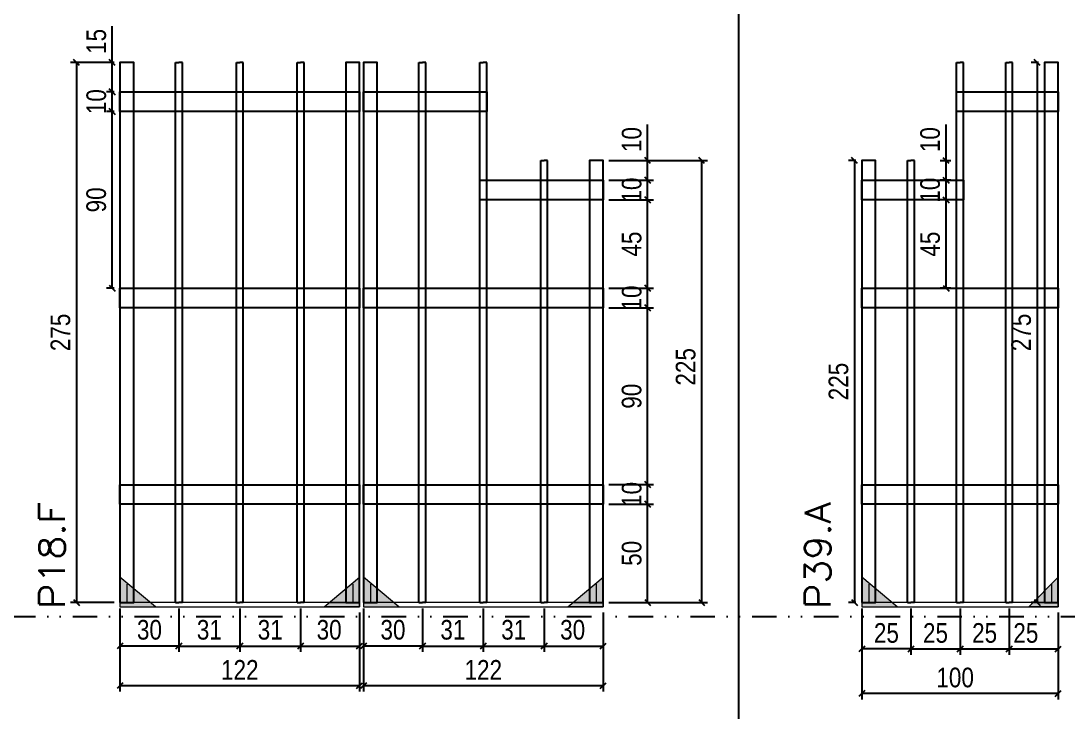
# Model space of a CAD drawing. Extents: x 14400 to 27878, y -21631 to 6985.
# Drawn here: x 17978 to 18511, y -14449 to -14097 of the extents above; entities that cross this region are included whole.
import ezdxf

# ---------------------------------------------------------------- set-up
doc = ezdxf.new("R2010")
doc.units = 0
doc.linetypes.add('DIVIDE2', pattern=[0.625, 0.25, -0.125, 0, -0.125, 0, -0.125])
doc.linetypes.add('HIDDEN', pattern=[0.375, 0.25, -0.125])
for name, color, linetype in [('COTA', 241, 'Continuous'), ('Nível', 160, 'Continuous'), ('SARR_2.2x10', 60, 'Continuous'), ('SARR_3.5x7', 81, 'Continuous'), ('SARR_7x7', 40, 'Continuous')]:
    doc.layers.add(name, color=color, linetype=linetype)
for name, color, linetype, lineweight in [('Madeira', 126, 'Continuous', 18), ('Sarr 2.2x7', 40, 'Continuous', 9), ('Texto Seção', 7, 'Continuous', 15)]:
    doc.layers.add(name, color=color, linetype=linetype, lineweight=lineweight)
doc.styles.add('COTA TECNICA', font='techl___.ttf', dxfattribs={"height": 10})
doc.styles.add('REGUA-120', font='ROMANS.shx', dxfattribs={"height": 15})
doc.dimstyles.new('PAINEL', dxfattribs={"dimtxt": 10, "dimasz": 3, "dimexe": 3, "dimexo": 3, "dimgap": 3, "dimtad": 1, "dimdec": 1, "dimzin": 12, "dimdsep": 46, "dimtxsty": 'COTA TECNICA', "dimblk1": 'OBLIQUE', "dimblk2": 'OBLIQUE', "dimsah": 1, "dimcen": 0.9, "dimclrd": 4, "dimclre": 4, "dimclrt": 240, "dimadec": 1, "dimazin": 3, "dimtfac": 1, "dimtdec": 1, "dimtmove": 0, "dimatfit": 3, "dimfxl": 1, "dimtolj": 1, "dimtzin": 12, "dimarcsym": 0})

# ---------------------------------------------------------------- blocks, each defined once
blk = doc.blocks.new('_Oblique')
at = {"color": 0, "linetype": 'ByBlock', "lineweight": -2}
blk.add_line((-0.5, -0.5), (0.5, 0.5), dxfattribs=at)
blk = doc.blocks.new('*D3031')
at = {"layer": 'COTA', "color": 4, "lineweight": -2, "transparency": 16777216}
for p, q in [((18152.48, -14411.34), (18152.48, -14438.52)), ((18274.48, -14411.34), (18274.48, -14438.52)), ((18274.48, -14435.52), (18152.48, -14435.52))]:
    blk.add_line(p, q, dxfattribs=at)
at = {"layer": 'Defpoints', "color": 0, "transparency": 16777216}
for p in [(18152.48, -14408.34), (18274.48, -14408.34), (18152.48, -14435.52)]:
    blk.add_point(p, dxfattribs=at)
at = {"layer": 'COTA', "color": 4, "lineweight": -2, "transparency": 16777216, "xscale": 3, "yscale": 3, "zscale": 3, "rotation": 180}
blk.add_blockref('_Oblique', (18152.48, -14435.52), dxfattribs=at)
at = {"layer": 'COTA', "color": 4, "lineweight": -2, "transparency": 16777216, "xscale": 3, "yscale": 3, "zscale": 3}
blk.add_blockref('_Oblique', (18274.48, -14435.52), dxfattribs=at)
at = {"layer": 'COTA', "color": 240, "transparency": 16777216, "insert": (18213.48, -14427.46), "char_height": 10, "attachment_point": 5, "style": 'COTA TECNICA'}
blk.add_mtext('\\A1;122', dxfattribs=at)
blk = doc.blocks.new('*D3032')
at = {"layer": 'COTA', "color": 4, "lineweight": -2, "transparency": 16777216}
for p, q in [((18152.48, -14396.14), (18152.48, -14418.34)), ((18182.48, -14396.14), (18182.48, -14418.34)), ((18182.48, -14415.34), (18152.48, -14415.34))]:
    blk.add_line(p, q, dxfattribs=at)
at = {"layer": 'Defpoints', "color": 0, "transparency": 16777216}
for p in [(18152.48, -14393.14), (18182.48, -14393.14), (18152.48, -14415.34)]:
    blk.add_point(p, dxfattribs=at)
at = {"layer": 'COTA', "color": 4, "lineweight": -2, "transparency": 16777216, "xscale": 3, "yscale": 3, "zscale": 3, "rotation": 180}
blk.add_blockref('_Oblique', (18152.48, -14415.34), dxfattribs=at)
at = {"layer": 'COTA', "color": 4, "lineweight": -2, "transparency": 16777216, "xscale": 3, "yscale": 3, "zscale": 3}
blk.add_blockref('_Oblique', (18182.48, -14415.34), dxfattribs=at)
at = {"layer": 'COTA', "color": 240, "transparency": 16777216, "insert": (18167.48, -14407.12), "char_height": 10, "attachment_point": 5, "style": 'COTA TECNICA'}
blk.add_mtext('\\A1;30', dxfattribs=at)
blk = doc.blocks.new('*D3033')
at = {"layer": 'COTA', "color": 4, "lineweight": -2, "transparency": 16777216}
for p, q in [((18244.48, -14396.14), (18244.48, -14418.34)), ((18274.48, -14398.34), (18274.48, -14418.34)), ((18244.48, -14415.34), (18274.48, -14415.34))]:
    blk.add_line(p, q, dxfattribs=at)
at = {"layer": 'Defpoints', "color": 0, "transparency": 16777216}
for p in [(18244.48, -14393.14), (18274.48, -14395.34), (18274.48, -14415.34)]:
    blk.add_point(p, dxfattribs=at)
at = {"layer": 'COTA', "color": 4, "lineweight": -2, "transparency": 16777216, "xscale": 3, "yscale": 3, "zscale": 3, "rotation": 180}
blk.add_blockref('_Oblique', (18244.48, -14415.34), dxfattribs=at)
at = {"layer": 'COTA', "color": 4, "lineweight": -2, "transparency": 16777216, "xscale": 3, "yscale": 3, "zscale": 3}
blk.add_blockref('_Oblique', (18274.48, -14415.34), dxfattribs=at)
at = {"layer": 'COTA', "color": 240, "transparency": 16777216, "insert": (18258.98, -14407.12), "char_height": 10, "attachment_point": 5, "style": 'COTA TECNICA'}
blk.add_mtext('\\A1;30', dxfattribs=at)
blk = doc.blocks.new('*D3034')
at = {"layer": 'COTA', "color": 4, "lineweight": -2, "transparency": 16777216}
for p, q in [((18182.48, -14396.14), (18182.48, -14418.34)), ((18213.48, -14396.14), (18213.48, -14418.34)), ((18182.48, -14415.34), (18213.48, -14415.34))]:
    blk.add_line(p, q, dxfattribs=at)
at = {"layer": 'Defpoints', "color": 0, "transparency": 16777216}
for p in [(18182.48, -14393.14), (18213.48, -14393.14), (18213.48, -14415.34)]:
    blk.add_point(p, dxfattribs=at)
at = {"layer": 'COTA', "color": 4, "lineweight": -2, "transparency": 16777216, "xscale": 3, "yscale": 3, "zscale": 3, "rotation": 180}
blk.add_blockref('_Oblique', (18182.48, -14415.34), dxfattribs=at)
at = {"layer": 'COTA', "color": 4, "lineweight": -2, "transparency": 16777216, "xscale": 3, "yscale": 3, "zscale": 3}
blk.add_blockref('_Oblique', (18213.48, -14415.34), dxfattribs=at)
at = {"layer": 'COTA', "color": 240, "transparency": 16777216, "insert": (18197.98, -14407.12), "char_height": 10, "attachment_point": 5, "style": 'COTA TECNICA'}
blk.add_mtext('\\A1;31', dxfattribs=at)
blk = doc.blocks.new('*D3035')
at = {"layer": 'COTA', "color": 4, "lineweight": -2, "transparency": 16777216}
for p, q in [((18277.48, -14343.14), (18300.18, -14343.14)), ((18297.18, -14393.14), (18297.18, -14343.14)), ((18277.48, -14393.14), (18300.18, -14393.14))]:
    blk.add_line(p, q, dxfattribs=at)
at = {"layer": 'Defpoints', "color": 0, "transparency": 16777216}
for p in [(18274.48, -14343.14), (18297.18, -14343.14), (18274.48, -14393.14)]:
    blk.add_point(p, dxfattribs=at)
at = {"layer": 'COTA', "color": 4, "lineweight": -2, "transparency": 16777216, "xscale": 3, "yscale": 3, "zscale": 3}
for p, rotation in [((18297.18, -14343.14), 90), ((18297.18, -14393.14), 270)]:
    blk.add_blockref('_Oblique', p, dxfattribs=dict(at, rotation=rotation))
at = {"layer": 'COTA', "color": 240, "transparency": 16777216, "insert": (18289.07, -14368.14), "char_height": 10, "attachment_point": 5, "rotation": 90, "style": 'COTA TECNICA'}
blk.add_mtext('\\A1;50', dxfattribs=at)
blk = doc.blocks.new('*D3036')
at = {"layer": 'COTA', "color": 4, "lineweight": -2, "transparency": 16777216}
for p, q in [((18213.48, -14396.14), (18213.48, -14418.34)), ((18244.48, -14396.14), (18244.48, -14418.34)), ((18213.48, -14415.34), (18244.48, -14415.34))]:
    blk.add_line(p, q, dxfattribs=at)
at = {"layer": 'Defpoints', "color": 0, "transparency": 16777216}
for p in [(18213.48, -14393.14), (18244.48, -14393.14), (18244.48, -14415.34)]:
    blk.add_point(p, dxfattribs=at)
at = {"layer": 'COTA', "color": 4, "lineweight": -2, "transparency": 16777216, "xscale": 3, "yscale": 3, "zscale": 3, "rotation": 180}
blk.add_blockref('_Oblique', (18213.48, -14415.34), dxfattribs=at)
at = {"layer": 'COTA', "color": 4, "lineweight": -2, "transparency": 16777216, "xscale": 3, "yscale": 3, "zscale": 3}
blk.add_blockref('_Oblique', (18244.48, -14415.34), dxfattribs=at)
at = {"layer": 'COTA', "color": 240, "transparency": 16777216, "insert": (18228.98, -14407.12), "char_height": 10, "attachment_point": 5, "style": 'COTA TECNICA'}
blk.add_mtext('\\A1;31', dxfattribs=at)
blk = doc.blocks.new('*D3037')
at = {"layer": 'COTA', "color": 4, "lineweight": -2, "transparency": 16777216}
for p, q in [((18277.48, -14333.14), (18300.18, -14333.14)), ((18297.18, -14343.14), (18297.18, -14333.14)), ((18277.48, -14343.14), (18300.18, -14343.14))]:
    blk.add_line(p, q, dxfattribs=at)
at = {"layer": 'Defpoints', "color": 0, "transparency": 16777216}
for p in [(18274.48, -14333.14), (18297.18, -14333.14), (18274.48, -14343.14)]:
    blk.add_point(p, dxfattribs=at)
at = {"layer": 'COTA', "color": 4, "lineweight": -2, "transparency": 16777216, "xscale": 3, "yscale": 3, "zscale": 3}
for p, rotation in [((18297.18, -14333.14), 90), ((18297.18, -14343.14), 270)]:
    blk.add_blockref('_Oblique', p, dxfattribs=dict(at, rotation=rotation))
at = {"layer": 'COTA', "color": 240, "transparency": 16777216, "insert": (18289.08, -14338.14), "char_height": 10, "attachment_point": 5, "rotation": 90, "style": 'COTA TECNICA'}
blk.add_mtext('\\A1;10', dxfattribs=at)
blk = doc.blocks.new('*D3038')
at = {"layer": 'COTA', "color": 4, "lineweight": -2, "transparency": 16777216}
for p, q in [((18277.48, -14243.14), (18300.18, -14243.14)), ((18297.18, -14333.14), (18297.18, -14243.14)), ((18277.48, -14333.14), (18300.18, -14333.14))]:
    blk.add_line(p, q, dxfattribs=at)
at = {"layer": 'Defpoints', "color": 0, "transparency": 16777216}
for p in [(18274.48, -14243.14), (18297.18, -14243.14), (18274.48, -14333.14)]:
    blk.add_point(p, dxfattribs=at)
at = {"layer": 'COTA', "color": 4, "lineweight": -2, "transparency": 16777216, "xscale": 3, "yscale": 3, "zscale": 3}
for p, rotation in [((18297.18, -14243.14), 90), ((18297.18, -14333.14), 270)]:
    blk.add_blockref('_Oblique', p, dxfattribs=dict(at, rotation=rotation))
at = {"layer": 'COTA', "color": 240, "transparency": 16777216, "insert": (18289.05, -14288.14), "char_height": 10, "attachment_point": 5, "rotation": 90, "style": 'COTA TECNICA'}
blk.add_mtext('\\A1;90', dxfattribs=at)
blk = doc.blocks.new('*D3039')
at = {"layer": 'COTA', "color": 4, "lineweight": -2, "transparency": 16777216}
for p, q in [((18277.48, -14233.14), (18300.18, -14233.14)), ((18297.18, -14243.14), (18297.18, -14233.14)), ((18277.48, -14243.14), (18300.18, -14243.14))]:
    blk.add_line(p, q, dxfattribs=at)
at = {"layer": 'Defpoints', "color": 0, "transparency": 16777216}
for p in [(18274.48, -14233.14), (18297.18, -14233.14), (18274.48, -14243.14)]:
    blk.add_point(p, dxfattribs=at)
at = {"layer": 'COTA', "color": 4, "lineweight": -2, "transparency": 16777216, "xscale": 3, "yscale": 3, "zscale": 3}
for p, rotation in [((18297.18, -14233.14), 90), ((18297.18, -14243.14), 270)]:
    blk.add_blockref('_Oblique', p, dxfattribs=dict(at, rotation=rotation))
at = {"layer": 'COTA', "color": 240, "transparency": 16777216, "insert": (18289.08, -14238.14), "char_height": 10, "attachment_point": 5, "rotation": 90, "style": 'COTA TECNICA'}
blk.add_mtext('\\A1;10', dxfattribs=at)
blk = doc.blocks.new('*D3042')
at = {"layer": 'COTA', "color": 4, "lineweight": -2, "transparency": 16777216}
for p, q in [((18277.48, -14168.18), (18327.68, -14168.18)), ((18324.68, -14168.18), (18324.68, -14393.14)), ((18277.48, -14393.14), (18327.68, -14393.14))]:
    blk.add_line(p, q, dxfattribs=at)
at = {"layer": 'Defpoints', "color": 0, "transparency": 16777216}
for p in [(18274.48, -14168.18), (18274.48, -14393.14), (18324.68, -14393.14)]:
    blk.add_point(p, dxfattribs=at)
at = {"layer": 'COTA', "color": 4, "lineweight": -2, "transparency": 16777216, "xscale": 3, "yscale": 3, "zscale": 3}
for p, rotation in [((18324.68, -14168.18), 90), ((18324.68, -14393.14), 270)]:
    blk.add_blockref('_Oblique', p, dxfattribs=dict(at, rotation=rotation))
at = {"layer": 'COTA', "color": 240, "transparency": 16777216, "insert": (18316.57, -14273.18), "char_height": 10, "attachment_point": 5, "rotation": 90, "style": 'COTA TECNICA'}
blk.add_mtext('\\A1;225', dxfattribs=at)
blk = doc.blocks.new('*D3043')
at = {"layer": 'COTA', "color": 4, "lineweight": -2, "transparency": 16777216}
for p, q in [((18028.48, -14411.34), (18028.48, -14438.52)), ((18150.48, -14411.34), (18150.48, -14438.52)), ((18150.48, -14435.52), (18028.48, -14435.52))]:
    blk.add_line(p, q, dxfattribs=at)
at = {"layer": 'Defpoints', "color": 0, "transparency": 16777216}
for p in [(18028.48, -14408.34), (18150.48, -14408.34), (18028.48, -14435.52)]:
    blk.add_point(p, dxfattribs=at)
at = {"layer": 'COTA', "color": 4, "lineweight": -2, "transparency": 16777216, "xscale": 3, "yscale": 3, "zscale": 3, "rotation": 180}
blk.add_blockref('_Oblique', (18028.48, -14435.52), dxfattribs=at)
at = {"layer": 'COTA', "color": 4, "lineweight": -2, "transparency": 16777216, "xscale": 3, "yscale": 3, "zscale": 3}
blk.add_blockref('_Oblique', (18150.48, -14435.52), dxfattribs=at)
at = {"layer": 'COTA', "color": 240, "transparency": 16777216, "insert": (18089.48, -14427.46), "char_height": 10, "attachment_point": 5, "style": 'COTA TECNICA'}
blk.add_mtext('\\A1;122', dxfattribs=at)
blk = doc.blocks.new('*D3044')
at = {"layer": 'COTA', "color": 4, "lineweight": -2, "transparency": 16777216}
for p, q in [((18028.48, -14396.14), (18028.48, -14418.34)), ((18058.48, -14396.14), (18058.48, -14418.34)), ((18058.48, -14415.34), (18028.48, -14415.34))]:
    blk.add_line(p, q, dxfattribs=at)
at = {"layer": 'Defpoints', "color": 0, "transparency": 16777216}
for p in [(18028.48, -14393.14), (18058.48, -14393.14), (18028.48, -14415.34)]:
    blk.add_point(p, dxfattribs=at)
at = {"layer": 'COTA', "color": 4, "lineweight": -2, "transparency": 16777216, "xscale": 3, "yscale": 3, "zscale": 3, "rotation": 180}
blk.add_blockref('_Oblique', (18028.48, -14415.34), dxfattribs=at)
at = {"layer": 'COTA', "color": 4, "lineweight": -2, "transparency": 16777216, "xscale": 3, "yscale": 3, "zscale": 3}
blk.add_blockref('_Oblique', (18058.48, -14415.34), dxfattribs=at)
at = {"layer": 'COTA', "color": 240, "transparency": 16777216, "insert": (18043.48, -14407.12), "char_height": 10, "attachment_point": 5, "style": 'COTA TECNICA'}
blk.add_mtext('\\A1;30', dxfattribs=at)
blk = doc.blocks.new('*D3045')
at = {"layer": 'COTA', "color": 4, "lineweight": -2, "transparency": 16777216}
for p, q in [((18120.48, -14396.14), (18120.48, -14418.34)), ((18150.48, -14398.34), (18150.48, -14418.34)), ((18120.48, -14415.34), (18150.48, -14415.34))]:
    blk.add_line(p, q, dxfattribs=at)
at = {"layer": 'Defpoints', "color": 0, "transparency": 16777216}
for p in [(18120.48, -14393.14), (18150.48, -14395.34), (18150.48, -14415.34)]:
    blk.add_point(p, dxfattribs=at)
at = {"layer": 'COTA', "color": 4, "lineweight": -2, "transparency": 16777216, "xscale": 3, "yscale": 3, "zscale": 3, "rotation": 180}
blk.add_blockref('_Oblique', (18120.48, -14415.34), dxfattribs=at)
at = {"layer": 'COTA', "color": 4, "lineweight": -2, "transparency": 16777216, "xscale": 3, "yscale": 3, "zscale": 3}
blk.add_blockref('_Oblique', (18150.48, -14415.34), dxfattribs=at)
at = {"layer": 'COTA', "color": 240, "transparency": 16777216, "insert": (18134.98, -14407.12), "char_height": 10, "attachment_point": 5, "style": 'COTA TECNICA'}
blk.add_mtext('\\A1;30', dxfattribs=at)
blk = doc.blocks.new('*D3046')
at = {"layer": 'COTA', "color": 4, "lineweight": -2, "transparency": 16777216}
for p, q in [((18058.48, -14396.14), (18058.48, -14418.34)), ((18089.48, -14396.14), (18089.48, -14418.34)), ((18058.48, -14415.34), (18089.48, -14415.34))]:
    blk.add_line(p, q, dxfattribs=at)
at = {"layer": 'Defpoints', "color": 0, "transparency": 16777216}
for p in [(18058.48, -14393.14), (18089.48, -14393.14), (18089.48, -14415.34)]:
    blk.add_point(p, dxfattribs=at)
at = {"layer": 'COTA', "color": 4, "lineweight": -2, "transparency": 16777216, "xscale": 3, "yscale": 3, "zscale": 3, "rotation": 180}
blk.add_blockref('_Oblique', (18058.48, -14415.34), dxfattribs=at)
at = {"layer": 'COTA', "color": 4, "lineweight": -2, "transparency": 16777216, "xscale": 3, "yscale": 3, "zscale": 3}
blk.add_blockref('_Oblique', (18089.48, -14415.34), dxfattribs=at)
at = {"layer": 'COTA', "color": 240, "transparency": 16777216, "insert": (18073.98, -14407.12), "char_height": 10, "attachment_point": 5, "style": 'COTA TECNICA'}
blk.add_mtext('\\A1;31', dxfattribs=at)
blk = doc.blocks.new('*D3047')
at = {"layer": 'COTA', "color": 4, "lineweight": -2, "transparency": 16777216}
for p, q in [((18089.48, -14396.14), (18089.48, -14418.34)), ((18120.48, -14396.14), (18120.48, -14418.34)), ((18089.48, -14415.34), (18120.48, -14415.34))]:
    blk.add_line(p, q, dxfattribs=at)
at = {"layer": 'Defpoints', "color": 0, "transparency": 16777216}
for p in [(18089.48, -14393.14), (18120.48, -14393.14), (18120.48, -14415.34)]:
    blk.add_point(p, dxfattribs=at)
at = {"layer": 'COTA', "color": 4, "lineweight": -2, "transparency": 16777216, "xscale": 3, "yscale": 3, "zscale": 3, "rotation": 180}
blk.add_blockref('_Oblique', (18089.48, -14415.34), dxfattribs=at)
at = {"layer": 'COTA', "color": 4, "lineweight": -2, "transparency": 16777216, "xscale": 3, "yscale": 3, "zscale": 3}
blk.add_blockref('_Oblique', (18120.48, -14415.34), dxfattribs=at)
at = {"layer": 'COTA', "color": 240, "transparency": 16777216, "insert": (18104.98, -14407.12), "char_height": 10, "attachment_point": 5, "style": 'COTA TECNICA'}
blk.add_mtext('\\A1;31', dxfattribs=at)
blk = doc.blocks.new('*D3065')
at = {"layer": 'COTA', "color": 4, "lineweight": -2, "transparency": 16777216}
for p, q in [((18277.48, -14188.18), (18300.18, -14188.18)), ((18297.18, -14233.18), (18297.18, -14188.18)), ((18277.48, -14233.18), (18300.18, -14233.18))]:
    blk.add_line(p, q, dxfattribs=at)
at = {"layer": 'Defpoints', "color": 0, "transparency": 16777216}
for p in [(18274.48, -14188.18), (18297.18, -14188.18), (18274.48, -14233.18)]:
    blk.add_point(p, dxfattribs=at)
at = {"layer": 'COTA', "color": 4, "lineweight": -2, "transparency": 16777216, "xscale": 3, "yscale": 3, "zscale": 3}
for p, rotation in [((18297.18, -14188.18), 90), ((18297.18, -14233.18), 270)]:
    blk.add_blockref('_Oblique', p, dxfattribs=dict(at, rotation=rotation))
at = {"layer": 'COTA', "color": 240, "transparency": 16777216, "insert": (18289.07, -14210.68), "char_height": 10, "attachment_point": 5, "rotation": 90, "style": 'COTA TECNICA'}
blk.add_mtext('\\A1;45', dxfattribs=at)
blk = doc.blocks.new('*D3066')
at = {"layer": 'COTA', "color": 4, "lineweight": -2, "transparency": 16777216}
for p, q in [((18277.48, -14178.18), (18300.18, -14178.18)), ((18297.18, -14188.18), (18297.18, -14178.18)), ((18277.48, -14188.18), (18300.18, -14188.18))]:
    blk.add_line(p, q, dxfattribs=at)
at = {"layer": 'Defpoints', "color": 0, "transparency": 16777216}
for p in [(18274.48, -14178.18), (18297.18, -14178.18), (18274.48, -14188.18)]:
    blk.add_point(p, dxfattribs=at)
at = {"layer": 'COTA', "color": 4, "lineweight": -2, "transparency": 16777216, "xscale": 3, "yscale": 3, "zscale": 3}
for p, rotation in [((18297.18, -14178.18), 90), ((18297.18, -14188.18), 270)]:
    blk.add_blockref('_Oblique', p, dxfattribs=dict(at, rotation=rotation))
at = {"layer": 'COTA', "color": 240, "transparency": 16777216, "insert": (18289.08, -14183.18), "char_height": 10, "attachment_point": 5, "rotation": 90, "style": 'COTA TECNICA'}
blk.add_mtext('\\A1;10', dxfattribs=at)
blk = doc.blocks.new('*D3064')
at = {"layer": 'COTA', "color": 4, "lineweight": -2, "transparency": 16777216}
for p, q in [((18297.18, -14168.18), (18297.18, -14149.75)), ((18277.48, -14168.18), (18300.18, -14168.18)), ((18297.18, -14178.18), (18297.18, -14168.18)), ((18277.48, -14178.18), (18300.18, -14178.18))]:
    blk.add_line(p, q, dxfattribs=at)
at = {"layer": 'Defpoints', "color": 0, "transparency": 16777216}
for p in [(18274.48, -14168.18), (18297.18, -14168.18), (18274.48, -14178.18)]:
    blk.add_point(p, dxfattribs=at)
at = {"layer": 'COTA', "color": 4, "lineweight": -2, "transparency": 16777216, "xscale": 3, "yscale": 3, "zscale": 3}
for p, rotation in [((18297.18, -14168.18), 90), ((18297.18, -14178.18), 270)]:
    blk.add_blockref('_Oblique', p, dxfattribs=dict(at, rotation=rotation))
at = {"layer": 'COTA', "color": 240, "transparency": 16777216, "insert": (18289.08, -14157.46), "char_height": 10, "attachment_point": 5, "rotation": 90, "style": 'COTA TECNICA'}
blk.add_mtext('\\A1;10', dxfattribs=at)
blk = doc.blocks.new('*D3067')
at = {"layer": 'COTA', "color": 4, "lineweight": -2, "transparency": 16777216}
for p, q in [((18025.48, -14118.18), (18003.29, -14118.18)), ((18006.29, -14118.18), (18006.29, -14393.14)), ((18025.48, -14393.14), (18003.29, -14393.14))]:
    blk.add_line(p, q, dxfattribs=at)
at = {"layer": 'Defpoints', "color": 0, "transparency": 16777216}
for p in [(18028.48, -14118.18), (18006.29, -14393.14), (18028.48, -14393.14)]:
    blk.add_point(p, dxfattribs=at)
at = {"layer": 'COTA', "color": 4, "lineweight": -2, "transparency": 16777216, "xscale": 3, "yscale": 3, "zscale": 3}
for p, rotation in [((18006.29, -14118.18), 90), ((18006.29, -14393.14), 270)]:
    blk.add_blockref('_Oblique', p, dxfattribs=dict(at, rotation=rotation))
at = {"layer": 'COTA', "color": 240, "transparency": 16777216, "insert": (17998.18, -14255.66), "char_height": 10, "attachment_point": 5, "rotation": 90, "style": 'COTA TECNICA'}
blk.add_mtext('\\A1;275', dxfattribs=at)
blk = doc.blocks.new('*D3068')
at = {"layer": 'COTA', "color": 4, "lineweight": -2, "transparency": 16777216}
for p, q in [((18025.48, -14143.18), (18021.54, -14143.18)), ((18024.54, -14233.18), (18024.54, -14143.18)), ((18025.48, -14233.18), (18021.54, -14233.18))]:
    blk.add_line(p, q, dxfattribs=at)
at = {"layer": 'Defpoints', "color": 0, "transparency": 16777216}
for p in [(18024.54, -14143.18), (18028.48, -14143.18), (18028.48, -14233.18)]:
    blk.add_point(p, dxfattribs=at)
at = {"layer": 'COTA', "color": 4, "lineweight": -2, "transparency": 16777216, "xscale": 3, "yscale": 3, "zscale": 3}
for p, rotation in [((18024.54, -14143.18), 90), ((18024.54, -14233.18), 270)]:
    blk.add_blockref('_Oblique', p, dxfattribs=dict(at, rotation=rotation))
at = {"layer": 'COTA', "color": 240, "transparency": 16777216, "insert": (18016.41, -14188.18), "char_height": 10, "attachment_point": 5, "rotation": 90, "style": 'COTA TECNICA'}
blk.add_mtext('\\A1;90', dxfattribs=at)
blk = doc.blocks.new('*D3069')
at = {"layer": 'COTA', "color": 4, "lineweight": -2, "transparency": 16777216}
for p, q in [((18025.48, -14133.18), (18021.54, -14133.18)), ((18024.54, -14143.18), (18024.54, -14133.18)), ((18025.48, -14143.18), (18021.54, -14143.18))]:
    blk.add_line(p, q, dxfattribs=at)
at = {"layer": 'Defpoints', "color": 0, "transparency": 16777216}
for p in [(18024.54, -14133.18), (18028.48, -14133.18), (18028.48, -14143.18)]:
    blk.add_point(p, dxfattribs=at)
at = {"layer": 'COTA', "color": 4, "lineweight": -2, "transparency": 16777216, "xscale": 3, "yscale": 3, "zscale": 3}
for p, rotation in [((18024.54, -14133.18), 90), ((18024.54, -14143.18), 270)]:
    blk.add_blockref('_Oblique', p, dxfattribs=dict(at, rotation=rotation))
at = {"layer": 'COTA', "color": 240, "transparency": 16777216, "insert": (18016.44, -14138.18), "char_height": 10, "attachment_point": 5, "rotation": 90, "style": 'COTA TECNICA'}
blk.add_mtext('\\A1;10', dxfattribs=at)
blk = doc.blocks.new('*D3070')
at = {"layer": 'COTA', "color": 4, "lineweight": -2, "transparency": 16777216}
for p, q in [((18024.54, -14118.18), (18024.54, -14099.81)), ((18025.48, -14118.18), (18021.54, -14118.18)), ((18024.54, -14133.18), (18024.54, -14118.18)), ((18025.48, -14133.18), (18021.54, -14133.18))]:
    blk.add_line(p, q, dxfattribs=at)
at = {"layer": 'Defpoints', "color": 0, "transparency": 16777216}
for p in [(18024.54, -14118.18), (18028.48, -14118.18), (18028.48, -14133.18)]:
    blk.add_point(p, dxfattribs=at)
at = {"layer": 'COTA', "color": 4, "lineweight": -2, "transparency": 16777216, "xscale": 3, "yscale": 3, "zscale": 3}
for p, rotation in [((18024.54, -14118.18), 90), ((18024.54, -14133.18), 270)]:
    blk.add_blockref('_Oblique', p, dxfattribs=dict(at, rotation=rotation))
at = {"layer": 'COTA', "color": 240, "transparency": 16777216, "insert": (18016.43, -14107.49), "char_height": 10, "attachment_point": 5, "rotation": 90, "style": 'COTA TECNICA'}
blk.add_mtext('\\A1;15', dxfattribs=at)
blk = doc.blocks.new('*D3372')
at = {"layer": 'COTA', "color": 4, "lineweight": -2, "transparency": 16777216}
for p, q in [((18406.26, -14411.34), (18406.26, -14442.52)), ((18506.26, -14411.34), (18506.26, -14442.52)), ((18506.26, -14439.52), (18406.26, -14439.52))]:
    blk.add_line(p, q, dxfattribs=at)
at = {"layer": 'Defpoints', "color": 0, "transparency": 16777216}
for p in [(18406.26, -14408.34), (18506.26, -14408.34), (18406.26, -14439.52)]:
    blk.add_point(p, dxfattribs=at)
at = {"layer": 'COTA', "color": 4, "lineweight": -2, "transparency": 16777216, "xscale": 3, "yscale": 3, "zscale": 3, "rotation": 180}
blk.add_blockref('_Oblique', (18406.26, -14439.52), dxfattribs=at)
at = {"layer": 'COTA', "color": 4, "lineweight": -2, "transparency": 16777216, "xscale": 3, "yscale": 3, "zscale": 3}
blk.add_blockref('_Oblique', (18506.26, -14439.52), dxfattribs=at)
at = {"layer": 'COTA', "color": 240, "transparency": 16777216, "insert": (18453.76, -14431.42), "char_height": 10, "attachment_point": 5, "style": 'COTA TECNICA'}
blk.add_mtext('\\A1;100', dxfattribs=at)
blk = doc.blocks.new('*D3373')
at = {"layer": 'COTA', "color": 4, "lineweight": -2, "transparency": 16777216}
for p, q in [((18406.26, -14396.14), (18406.26, -14419.84)), ((18431.26, -14396.14), (18431.26, -14419.84)), ((18431.26, -14416.84), (18406.26, -14416.84))]:
    blk.add_line(p, q, dxfattribs=at)
at = {"layer": 'Defpoints', "color": 0, "transparency": 16777216}
for p in [(18406.26, -14393.14), (18431.26, -14393.14), (18406.26, -14416.84)]:
    blk.add_point(p, dxfattribs=at)
at = {"layer": 'COTA', "color": 4, "lineweight": -2, "transparency": 16777216, "xscale": 3, "yscale": 3, "zscale": 3, "rotation": 180}
blk.add_blockref('_Oblique', (18406.26, -14416.84), dxfattribs=at)
at = {"layer": 'COTA', "color": 4, "lineweight": -2, "transparency": 16777216, "xscale": 3, "yscale": 3, "zscale": 3}
blk.add_blockref('_Oblique', (18431.26, -14416.84), dxfattribs=at)
at = {"layer": 'COTA', "color": 240, "transparency": 16777216, "insert": (18418.76, -14408.73), "char_height": 10, "attachment_point": 5, "style": 'COTA TECNICA'}
blk.add_mtext('\\A1;25', dxfattribs=at)
blk = doc.blocks.new('*D3374')
at = {"layer": 'COTA', "color": 4, "lineweight": -2, "transparency": 16777216}
for p, q in [((18481.26, -14396.14), (18481.26, -14419.84)), ((18506.26, -14398.34), (18506.26, -14419.84)), ((18481.26, -14416.84), (18506.26, -14416.84))]:
    blk.add_line(p, q, dxfattribs=at)
at = {"layer": 'Defpoints', "color": 0, "transparency": 16777216}
for p in [(18481.26, -14393.14), (18506.26, -14395.34), (18506.26, -14416.84)]:
    blk.add_point(p, dxfattribs=at)
at = {"layer": 'COTA', "color": 4, "lineweight": -2, "transparency": 16777216, "xscale": 3, "yscale": 3, "zscale": 3, "rotation": 180}
blk.add_blockref('_Oblique', (18481.26, -14416.84), dxfattribs=at)
at = {"layer": 'COTA', "color": 4, "lineweight": -2, "transparency": 16777216, "xscale": 3, "yscale": 3, "zscale": 3}
blk.add_blockref('_Oblique', (18506.26, -14416.84), dxfattribs=at)
at = {"layer": 'COTA', "color": 240, "transparency": 16777216, "insert": (18489.76, -14408.73), "char_height": 10, "attachment_point": 5, "style": 'COTA TECNICA'}
blk.add_mtext('\\A1;25', dxfattribs=at)
blk = doc.blocks.new('*D3375')
at = {"layer": 'COTA', "color": 4, "lineweight": -2, "transparency": 16777216}
for p, q in [((18431.26, -14396.14), (18431.26, -14419.84)), ((18456.26, -14396.14), (18456.26, -14419.84)), ((18431.26, -14416.84), (18456.26, -14416.84))]:
    blk.add_line(p, q, dxfattribs=at)
at = {"layer": 'Defpoints', "color": 0, "transparency": 16777216}
for p in [(18431.26, -14393.14), (18456.26, -14393.14), (18456.26, -14416.84)]:
    blk.add_point(p, dxfattribs=at)
at = {"layer": 'COTA', "color": 4, "lineweight": -2, "transparency": 16777216, "xscale": 3, "yscale": 3, "zscale": 3, "rotation": 180}
blk.add_blockref('_Oblique', (18431.26, -14416.84), dxfattribs=at)
at = {"layer": 'COTA', "color": 4, "lineweight": -2, "transparency": 16777216, "xscale": 3, "yscale": 3, "zscale": 3}
blk.add_blockref('_Oblique', (18456.26, -14416.84), dxfattribs=at)
at = {"layer": 'COTA', "color": 240, "transparency": 16777216, "insert": (18443.76, -14408.73), "char_height": 10, "attachment_point": 5, "style": 'COTA TECNICA'}
blk.add_mtext('\\A1;25', dxfattribs=at)
blk = doc.blocks.new('*D3376')
at = {"layer": 'COTA', "color": 4, "lineweight": -2, "transparency": 16777216}
for p, q in [((18456.26, -14396.14), (18456.26, -14419.84)), ((18481.26, -14396.14), (18481.26, -14419.84)), ((18456.26, -14416.84), (18481.26, -14416.84))]:
    blk.add_line(p, q, dxfattribs=at)
at = {"layer": 'Defpoints', "color": 0, "transparency": 16777216}
for p in [(18456.26, -14393.14), (18481.26, -14393.14), (18481.26, -14416.84)]:
    blk.add_point(p, dxfattribs=at)
at = {"layer": 'COTA', "color": 4, "lineweight": -2, "transparency": 16777216, "xscale": 3, "yscale": 3, "zscale": 3, "rotation": 180}
blk.add_blockref('_Oblique', (18456.26, -14416.84), dxfattribs=at)
at = {"layer": 'COTA', "color": 4, "lineweight": -2, "transparency": 16777216, "xscale": 3, "yscale": 3, "zscale": 3}
blk.add_blockref('_Oblique', (18481.26, -14416.84), dxfattribs=at)
at = {"layer": 'COTA', "color": 240, "transparency": 16777216, "insert": (18468.76, -14408.73), "char_height": 10, "attachment_point": 5, "style": 'COTA TECNICA'}
blk.add_mtext('\\A1;25', dxfattribs=at)
blk = doc.blocks.new('*D3381')
at = {"layer": 'COTA', "color": 4, "lineweight": -2, "transparency": 16777216}
for p, q in [((18496.26, -14118.18), (18492.52, -14118.18)), ((18495.52, -14118.18), (18495.52, -14393.14)), ((18496.26, -14393.14), (18492.52, -14393.14))]:
    blk.add_line(p, q, dxfattribs=at)
at = {"layer": 'Defpoints', "color": 0, "transparency": 16777216}
for p in [(18499.26, -14118.18), (18495.52, -14393.14), (18499.26, -14393.14)]:
    blk.add_point(p, dxfattribs=at)
at = {"layer": 'COTA', "color": 4, "lineweight": -2, "transparency": 16777216, "xscale": 3, "yscale": 3, "zscale": 3}
for p, rotation in [((18495.52, -14118.18), 90), ((18495.52, -14393.14), 270)]:
    blk.add_blockref('_Oblique', p, dxfattribs=dict(at, rotation=rotation))
at = {"layer": 'COTA', "color": 240, "transparency": 16777216, "insert": (18487.41, -14255.66), "char_height": 10, "attachment_point": 5, "rotation": 90, "style": 'COTA TECNICA'}
blk.add_mtext('\\A1;275', dxfattribs=at)
blk = doc.blocks.new('*D3358')
at = {"layer": 'COTA', "color": 4, "lineweight": -2, "transparency": 16777216}
for p, q in [((18403.26, -14168.18), (18399.51, -14168.18)), ((18402.51, -14168.18), (18402.51, -14393.14)), ((18403.26, -14393.14), (18399.51, -14393.14))]:
    blk.add_line(p, q, dxfattribs=at)
at = {"layer": 'Defpoints', "color": 0, "transparency": 16777216}
for p in [(18406.26, -14168.18), (18402.51, -14393.14), (18406.26, -14393.14)]:
    blk.add_point(p, dxfattribs=at)
at = {"layer": 'COTA', "color": 4, "lineweight": -2, "transparency": 16777216, "xscale": 3, "yscale": 3, "zscale": 3}
for p, rotation in [((18402.51, -14168.18), 90), ((18402.51, -14393.14), 270)]:
    blk.add_blockref('_Oblique', p, dxfattribs=dict(at, rotation=rotation))
at = {"layer": 'COTA', "color": 240, "transparency": 16777216, "insert": (18394.4, -14280.66), "char_height": 10, "attachment_point": 5, "rotation": 90, "style": 'COTA TECNICA'}
blk.add_mtext('\\A1;225', dxfattribs=at)
blk = doc.blocks.new('*D3359')
at = {"layer": 'COTA', "color": 4, "lineweight": -2, "transparency": 16777216}
for p, q in [((18451.51, -14178.22), (18446.16, -14178.22)), ((18449.16, -14188.22), (18449.16, -14178.22)), ((18451.51, -14188.22), (18446.16, -14188.22))]:
    blk.add_line(p, q, dxfattribs=at)
at = {"layer": 'Defpoints', "color": 0, "transparency": 16777216}
for p in [(18449.16, -14178.22), (18454.51, -14178.22), (18454.51, -14188.22)]:
    blk.add_point(p, dxfattribs=at)
at = {"layer": 'COTA', "color": 4, "lineweight": -2, "transparency": 16777216, "xscale": 3, "yscale": 3, "zscale": 3}
for p, rotation in [((18449.16, -14178.22), 90), ((18449.16, -14188.22), 270)]:
    blk.add_blockref('_Oblique', p, dxfattribs=dict(at, rotation=rotation))
at = {"layer": 'COTA', "color": 240, "transparency": 16777216, "insert": (18441.06, -14183.22), "char_height": 10, "attachment_point": 5, "rotation": 90, "style": 'COTA TECNICA'}
blk.add_mtext('\\A1;10', dxfattribs=at)
blk = doc.blocks.new('*D3360')
at = {"layer": 'COTA', "color": 4, "lineweight": -2, "transparency": 16777216}
for p, q in [((18449.16, -14168.22), (18449.16, -14149.79)), ((18451.51, -14168.22), (18446.16, -14168.22)), ((18449.16, -14178.22), (18449.16, -14168.22)), ((18451.51, -14178.22), (18446.16, -14178.22))]:
    blk.add_line(p, q, dxfattribs=at)
at = {"layer": 'Defpoints', "color": 0, "transparency": 16777216}
for p in [(18449.16, -14168.22), (18454.51, -14168.22), (18454.51, -14178.22)]:
    blk.add_point(p, dxfattribs=at)
at = {"layer": 'COTA', "color": 4, "lineweight": -2, "transparency": 16777216, "xscale": 3, "yscale": 3, "zscale": 3}
for p, rotation in [((18449.16, -14168.22), 90), ((18449.16, -14178.22), 270)]:
    blk.add_blockref('_Oblique', p, dxfattribs=dict(at, rotation=rotation))
at = {"layer": 'COTA', "color": 240, "transparency": 16777216, "insert": (18441.06, -14157.5), "char_height": 10, "attachment_point": 5, "rotation": 90, "style": 'COTA TECNICA'}
blk.add_mtext('\\A1;10', dxfattribs=at)
blk = doc.blocks.new('*D3361')
at = {"layer": 'COTA', "color": 4, "lineweight": -2, "transparency": 16777216}
for p, q in [((18451.51, -14188.22), (18446.16, -14188.22)), ((18449.16, -14233.21), (18449.16, -14188.22)), ((18451.51, -14233.21), (18446.16, -14233.21))]:
    blk.add_line(p, q, dxfattribs=at)
at = {"layer": 'Defpoints', "color": 0, "transparency": 16777216}
for p in [(18449.16, -14188.22), (18454.51, -14188.22), (18454.51, -14233.21)]:
    blk.add_point(p, dxfattribs=at)
at = {"layer": 'COTA', "color": 4, "lineweight": -2, "transparency": 16777216, "xscale": 3, "yscale": 3, "zscale": 3}
for p, rotation in [((18449.16, -14188.22), 90), ((18449.16, -14233.21), 270)]:
    blk.add_blockref('_Oblique', p, dxfattribs=dict(at, rotation=rotation))
at = {"layer": 'COTA', "color": 240, "transparency": 16777216, "insert": (18441.05, -14210.71), "char_height": 10, "attachment_point": 5, "rotation": 90, "style": 'COTA TECNICA'}
blk.add_mtext('\\A1;45', dxfattribs=at)

msp = doc.modelspace()

# ---------------------------------------------------------------- hatches: boundary and pattern name
at = {"layer": 'Madeira'}
h = msp.add_hatch(color=252, dxfattribs=at)
h.dxf.hatch_style = 2
h.paths.add_polyline_path([(18028.48, -14380.34), (18028.48, -14395.34), (18046.48, -14395.34)])
h = msp.add_hatch(color=252, dxfattribs=at)
h.dxf.hatch_style = 2
h.paths.add_polyline_path([(18150.48, -14380.34), (18150.48, -14395.34), (18132.48, -14395.34)])
h = msp.add_hatch(color=252, dxfattribs=at)
h.dxf.hatch_style = 2
h.paths.add_polyline_path([(18152.48, -14380.34), (18152.48, -14395.34), (18170.48, -14395.34)])
h = msp.add_hatch(color=252, dxfattribs=at)
h.dxf.hatch_style = 2
h.paths.add_polyline_path([(18274.48, -14380.34), (18274.48, -14395.34), (18256.48, -14395.34)])
h = msp.add_hatch(color=252, dxfattribs=at)
h.dxf.hatch_style = 2
h.paths.add_polyline_path([(18406.26, -14380.34), (18406.26, -14395.34), (18424.26, -14395.34)])
h = msp.add_hatch(color=252, dxfattribs=at)
h.dxf.hatch_style = 2
h.paths.add_polyline_path([(18506.26, -14380.34), (18506.26, -14395.34), (18491.26, -14395.34)])

# ---------------------------------------------------------------- linework, layer by layer
at = {"layer": 'COTA'}
msp.add_line((18343.47, -13729.62), (18343.47, -14500.38), dxfattribs=at)
at = {"layer": 'Madeira', "color": 1, "linetype": 'HIDDEN'}
for p, q in [((18031.98, -14383.84), (18031.98, -14393.14)), ((18031.98, -14383.84), (18031.98, -14393.14)), ((18146.98, -14383.84), (18146.98, -14393.14)), ((18146.98, -14383.84), (18146.98, -14393.14)), ((18155.98, -14383.84), (18155.98, -14393.14)), ((18155.98, -14383.84), (18155.98, -14393.14)), ((18270.98, -14383.84), (18270.98, -14393.14)), ((18270.98, -14383.84), (18270.98, -14393.14)), ((18409.76, -14383.84), (18409.76, -14393.14)), ((18409.76, -14383.84), (18409.76, -14393.14)), ((18502.76, -14383.84), (18502.76, -14393.14)), ((18502.76, -14383.84), (18502.76, -14393.14)), ((18035.48, -14387.34), (18035.48, -14393.14)), ((18159.48, -14387.34), (18159.48, -14393.14)), ((18413.26, -14387.34), (18413.26, -14393.14)), ((18038.32, -14393.14), (18028.48, -14393.14)), ((18038.32, -14393.14), (18028.48, -14393.14)), ((18044.28, -14393.14), (18028.48, -14393.14)), ((18134.68, -14393.14), (18150.48, -14393.14)), ((18140.65, -14393.14), (18150.48, -14393.14)), ((18140.65, -14393.14), (18150.48, -14393.14)), ((18162.32, -14393.14), (18152.48, -14393.14)), ((18162.32, -14393.14), (18152.48, -14393.14)), ((18168.28, -14393.14), (18152.48, -14393.14)), ((18258.68, -14393.14), (18274.48, -14393.14)), ((18264.65, -14393.14), (18274.48, -14393.14)), ((18264.65, -14393.14), (18274.48, -14393.14)), ((18416.09, -14393.14), (18406.26, -14393.14)), ((18416.09, -14393.14), (18406.26, -14393.14)), ((18422.06, -14393.14), (18406.26, -14393.14)), ((18493.46, -14393.14), (18506.26, -14393.14)), ((18496.42, -14393.14), (18506.26, -14393.14)), ((18496.42, -14393.14), (18506.26, -14393.14))]:
    msp.add_line(p, q, dxfattribs=at)
at = {"layer": 'Madeira'}
for p, q in [((18028.48, -14393.14), (18028.48, -14395.34)), ((18028.48, -14393.14), (18028.48, -14395.34)), ((18028.48, -14393.14), (18028.48, -14395.34)), ((18152.48, -14393.14), (18152.48, -14395.34)), ((18152.48, -14393.14), (18152.48, -14395.34)), ((18152.48, -14393.14), (18152.48, -14395.34)), ((18406.26, -14393.14), (18406.26, -14395.34)), ((18406.26, -14393.14), (18406.26, -14395.34)), ((18406.26, -14393.14), (18406.26, -14395.34))]:
    msp.add_line(p, q, dxfattribs=at)
at = {"layer": 'Madeira', "color": 0}
for points in [[(18028.48, -14380.34), (18028.48, -14395.34), (18046.48, -14395.34), (18028.48, -14380.34)], [(18150.48, -14380.34), (18150.48, -14395.34), (18132.48, -14395.34), (18150.48, -14380.34)], [(18152.48, -14380.34), (18152.48, -14395.34), (18170.48, -14395.34), (18152.48, -14380.34)], [(18274.48, -14380.34), (18274.48, -14395.34), (18256.48, -14395.34), (18274.48, -14380.34)], [(18406.26, -14380.34), (18406.26, -14395.34), (18424.26, -14395.34), (18406.26, -14380.34)], [(18506.26, -14380.34), (18506.26, -14395.34), (18491.26, -14395.34), (18506.26, -14380.34)]]:
    msp.add_lwpolyline(points, dxfattribs=at)
at = {"layer": 'Nível', "color": 4, "linetype": 'DIVIDE2', "ltscale": 50}
msp.add_line((17658.47, -14400.34), (19028.47, -14400.34), dxfattribs=at)
at = {"layer": 'Sarr 2.2x7'}
for points in [[(18150.48, -14393.14), (18028.48, -14393.14), (18028.48, -14395.34), (18150.48, -14395.34)], [(18274.48, -14393.14), (18152.48, -14393.14), (18152.48, -14395.34), (18274.48, -14395.34)], [(18506.26, -14393.14), (18406.26, -14393.14), (18406.26, -14395.34), (18506.26, -14395.34)]]:
    msp.add_lwpolyline(points, close=True, dxfattribs=at)
at = {"layer": 'SARR_2.2x10'}
for points in [[(18028.48, -14133.18), (18150.48, -14133.18), (18150.48, -14143.18), (18028.48, -14143.18)], [(18152.48, -14133.18), (18215.23, -14133.18), (18215.23, -14143.18), (18152.48, -14143.18)], [(18454.51, -14133.18), (18506.26, -14133.18), (18506.26, -14143.18), (18454.51, -14143.18)], [(18211.73, -14178.18), (18274.48, -14178.18), (18274.48, -14188.18), (18211.73, -14188.18)], [(18406.26, -14178.22), (18458.01, -14178.22), (18458.01, -14188.22), (18406.26, -14188.22)], [(18028.48, -14233.18), (18150.48, -14233.18), (18150.48, -14243.18), (18028.48, -14243.18)], [(18152.48, -14233.18), (18274.48, -14233.18), (18274.48, -14243.18), (18152.48, -14243.18)], [(18406.26, -14233.18), (18506.26, -14233.18), (18506.26, -14243.18), (18406.26, -14243.18)], [(18028.48, -14333.18), (18150.48, -14333.18), (18150.48, -14343.18), (18028.48, -14343.18)], [(18152.48, -14333.18), (18274.48, -14333.18), (18274.48, -14343.18), (18152.48, -14343.18)], [(18406.26, -14333.18), (18506.26, -14333.18), (18506.26, -14343.18), (18406.26, -14343.18)]]:
    msp.add_lwpolyline(points, close=True, dxfattribs=at)
at = {"layer": 'SARR_3.5x7'}
for p, q in [((18056.73, -14393.14), (18056.73, -14118.18)), ((18056.73, -14118.18), (18058.48, -14118.18)), ((18060.23, -14118.18), (18058.48, -14118.18)), ((18060.23, -14393.14), (18060.23, -14118.18)), ((18087.73, -14393.14), (18087.73, -14118.18)), ((18087.73, -14118.18), (18089.48, -14118.18)), ((18091.23, -14118.18), (18089.48, -14118.18)), ((18091.23, -14393.14), (18091.23, -14118.18)), ((18118.73, -14393.14), (18118.73, -14118.18)), ((18118.73, -14118.18), (18120.48, -14118.18)), ((18122.23, -14118.18), (18120.48, -14118.18)), ((18122.23, -14393.14), (18122.23, -14118.18)), ((18180.73, -14393.14), (18180.73, -14118.18)), ((18180.73, -14118.18), (18182.48, -14118.18)), ((18184.23, -14118.18), (18182.48, -14118.18)), ((18184.23, -14393.14), (18184.23, -14118.18)), ((18211.73, -14393.14), (18211.73, -14118.18)), ((18211.73, -14118.18), (18213.48, -14118.18)), ((18215.23, -14118.18), (18213.48, -14118.18)), ((18215.23, -14393.14), (18215.23, -14118.18)), ((18454.51, -14393.14), (18454.51, -14118.18)), ((18454.51, -14118.18), (18456.26, -14118.18)), ((18458.01, -14118.18), (18456.26, -14118.18)), ((18458.01, -14393.14), (18458.01, -14118.18)), ((18479.51, -14393.14), (18479.51, -14118.18)), ((18479.51, -14118.18), (18481.26, -14118.18)), ((18483.01, -14118.18), (18481.26, -14118.18)), ((18483.01, -14393.14), (18483.01, -14118.18)), ((18242.73, -14393.14), (18242.73, -14168.18)), ((18242.73, -14168.18), (18244.48, -14168.18)), ((18246.23, -14168.18), (18244.48, -14168.18)), ((18246.23, -14393.14), (18246.23, -14168.18)), ((18429.51, -14393.14), (18429.51, -14168.18)), ((18429.51, -14168.18), (18431.26, -14168.18)), ((18433.01, -14168.18), (18431.26, -14168.18)), ((18433.01, -14393.14), (18433.01, -14168.18)), ((18056.73, -14393.14), (18058.48, -14393.14)), ((18060.23, -14393.14), (18058.48, -14393.14)), ((18087.73, -14393.14), (18089.48, -14393.14)), ((18091.23, -14393.14), (18089.48, -14393.14)), ((18118.73, -14393.14), (18120.48, -14393.14)), ((18122.23, -14393.14), (18120.48, -14393.14)), ((18180.73, -14393.14), (18182.48, -14393.14)), ((18184.23, -14393.14), (18182.48, -14393.14)), ((18211.73, -14393.14), (18213.48, -14393.14)), ((18215.23, -14393.14), (18213.48, -14393.14)), ((18242.73, -14393.14), (18244.48, -14393.14)), ((18246.23, -14393.14), (18244.48, -14393.14)), ((18429.51, -14393.14), (18431.26, -14393.14)), ((18433.01, -14393.14), (18431.26, -14393.14)), ((18454.51, -14393.14), (18456.26, -14393.14)), ((18458.01, -14393.14), (18456.26, -14393.14)), ((18479.51, -14393.14), (18481.26, -14393.14)), ((18483.01, -14393.14), (18481.26, -14393.14))]:
    msp.add_line(p, q, dxfattribs=at)
at = {"layer": 'SARR_7x7'}
for points in [[(18028.48, -14393.14), (18035.48, -14393.14), (18035.48, -14118.18), (18028.48, -14118.18)], [(18143.48, -14393.14), (18150.48, -14393.14), (18150.48, -14118.18), (18143.48, -14118.18)], [(18152.48, -14393.14), (18159.48, -14393.14), (18159.48, -14118.18), (18152.48, -14118.18)], [(18499.26, -14393.14), (18506.26, -14393.14), (18506.26, -14118.18), (18499.26, -14118.18)], [(18267.48, -14393.14), (18274.48, -14393.14), (18274.48, -14168.18), (18267.48, -14168.18)], [(18406.26, -14393.14), (18413.26, -14393.14), (18413.26, -14168.18), (18406.26, -14168.18)]]:
    msp.add_lwpolyline(points, close=True, dxfattribs=at)

# ---------------------------------------------------------------- texts
at = {"layer": 'Texto Seção', "style": 'REGUA-120', "width": 1.1}
for s, p in [('P18.F', (18000.32, -14396.46)), ('P39.A', (18390.26, -14396.46))]:
    msp.add_text(s, height=13, rotation=90, dxfattribs=at).set_placement(p)

# ---------------------------------------------------------------- dimensions: what is measured, and where the dimension line sits
at = {"layer": 'COTA'}
for base, p1, p2, picture, middle in [((18024.54, -14118.18), (18028.48, -14133.18), (18028.48, -14118.18), '*D3070', (18016.43, -14107.49)), ((18006.29, -14393.14), (18028.48, -14118.18), (18028.48, -14393.14), '*D3067', (17998.18, -14255.66)), ((18495.52, -14393.14), (18499.26, -14118.18), (18499.26, -14393.14), '*D3381', (18487.41, -14255.66)), ((18024.54, -14143.18), (18028.48, -14233.18), (18028.48, -14143.18), '*D3068', (18016.41, -14188.18)), ((18297.18, -14168.18), (18274.48, -14178.18), (18274.48, -14168.18), '*D3064', (18289.08, -14157.46)), ((18449.16, -14168.22), (18454.51, -14178.22), (18454.51, -14168.22), '*D3360', (18441.06, -14157.5)), ((18402.51, -14393.14), (18406.26, -14168.18), (18406.26, -14393.14), '*D3358', (18394.4, -14280.66)), ((18297.18, -14188.18), (18274.48, -14233.18), (18274.48, -14188.18), '*D3065', (18289.07, -14210.68)), ((18449.16, -14188.22), (18454.51, -14233.21), (18454.51, -14188.22), '*D3361', (18441.05, -14210.71))]:
    dim = msp.add_linear_dim(base=base, p1=p1, p2=p2, angle=90, dimstyle='PAINEL', dxfattribs=at)
    dim.commit()
    dim.dimension.update_dxf_attribs({"geometry": picture, "text_midpoint": middle})
for base, p1, p2, picture, middle in [((18024.54, -14133.18), (18028.48, -14143.18), (18028.48, -14133.18), '*D3069', (18024.54, -14138.18)), ((18297.18, -14178.18), (18274.48, -14188.18), (18274.48, -14178.18), '*D3066', (18297.18, -14183.18)), ((18449.16, -14178.22), (18454.51, -14188.22), (18454.51, -14178.22), '*D3359', (18449.16, -14183.22))]:
    dim = msp.add_linear_dim(base=base, p1=p1, p2=p2, angle=90, dimstyle='PAINEL', dxfattribs=at)
    dim.commit()
    dim.dimension.update_dxf_attribs({"geometry": picture, "text_midpoint": middle, "dimtype": 160})
for base, p1, p2, angle, picture, middle in [((18324.68, -14393.14), (18274.48, -14168.18), (18274.48, -14393.14), 90, '*D3042', (18324.68, -14273.18)), ((18297.18, -14233.14), (18274.48, -14243.14), (18274.48, -14233.14), 90, '*D3039', (18297.18, -14238.14)), ((18297.18, -14333.14), (18274.48, -14343.14), (18274.48, -14333.14), 90, '*D3037', (18297.18, -14338.14)), ((18406.26, -14439.52), (18506.26, -14408.34), (18406.26, -14408.34), 180, '*D3372', (18453.76, -14439.52))]:
    dim = msp.add_linear_dim(base=base, p1=p1, p2=p2, angle=angle, dimstyle='PAINEL', override={"dimtmove": 1}, dxfattribs=at)
    dim.commit()
    dim.dimension.update_dxf_attribs({"geometry": picture, "text_midpoint": middle, "dimtype": 160})
for base, p1, p2, angle, picture, middle in [((18297.18, -14243.14), (18274.48, -14333.14), (18274.48, -14243.14), 90, '*D3038', (18289.05, -14288.14)), ((18297.18, -14343.14), (18274.48, -14393.14), (18274.48, -14343.14), 90, '*D3035', (18289.07, -14368.14)), ((18028.48, -14415.34), (18058.48, -14393.14), (18028.48, -14393.14), 180, '*D3044', (18043.48, -14407.12)), ((18152.48, -14415.34), (18182.48, -14393.14), (18152.48, -14393.14), 180, '*D3032', (18167.48, -14407.12)), ((18406.26, -14416.84), (18431.26, -14393.14), (18406.26, -14393.14), 180, '*D3373', (18418.76, -14408.73)), ((18028.48, -14435.52), (18150.48, -14408.34), (18028.48, -14408.34), 180, '*D3043', (18089.48, -14427.46)), ((18152.48, -14435.52), (18274.48, -14408.34), (18152.48, -14408.34), 180, '*D3031', (18213.48, -14427.46))]:
    dim = msp.add_linear_dim(base=base, p1=p1, p2=p2, angle=angle, dimstyle='PAINEL', override={"dimtmove": 1}, dxfattribs=at)
    dim.commit()
    dim.dimension.update_dxf_attribs({"geometry": picture, "text_midpoint": middle})
for base, p1, p2, picture, middle in [((18089.48, -14415.34), (18058.48, -14393.14), (18089.48, -14393.14), '*D3046', (18073.98, -14407.12)), ((18120.48, -14415.34), (18089.48, -14393.14), (18120.48, -14393.14), '*D3047', (18104.98, -14407.12)), ((18213.48, -14415.34), (18182.48, -14393.14), (18213.48, -14393.14), '*D3034', (18197.98, -14407.12)), ((18244.48, -14415.34), (18213.48, -14393.14), (18244.48, -14393.14), '*D3036', (18228.98, -14407.12)), ((18456.26, -14416.84), (18431.26, -14393.14), (18456.26, -14393.14), '*D3375', (18443.76, -14408.73)), ((18481.26, -14416.84), (18456.26, -14393.14), (18481.26, -14393.14), '*D3376', (18468.76, -14408.73))]:
    dim = msp.add_linear_dim(base=base, p1=p1, p2=p2, dimstyle='PAINEL', override={"dimtmove": 1}, dxfattribs=at)
    dim.commit()
    dim.dimension.update_dxf_attribs({"geometry": picture, "text_midpoint": middle})
for base, p1, p2, picture, middle in [((18150.48, -14415.34), (18120.48, -14393.14), (18150.48, -14395.34), '*D3045', (18134.98, -14415.34)), ((18274.48, -14415.34), (18244.48, -14393.14), (18274.48, -14395.34), '*D3033', (18258.98, -14415.34)), ((18506.26, -14416.84), (18481.26, -14393.14), (18506.26, -14395.34), '*D3374', (18489.76, -14416.84))]:
    dim = msp.add_linear_dim(base=base, p1=p1, p2=p2, dimstyle='PAINEL', override={"dimtmove": 1}, dxfattribs=at)
    dim.commit()
    dim.dimension.update_dxf_attribs({"geometry": picture, "text_midpoint": middle, "dimtype": 160})

doc.saveas('drawing.dxf')
